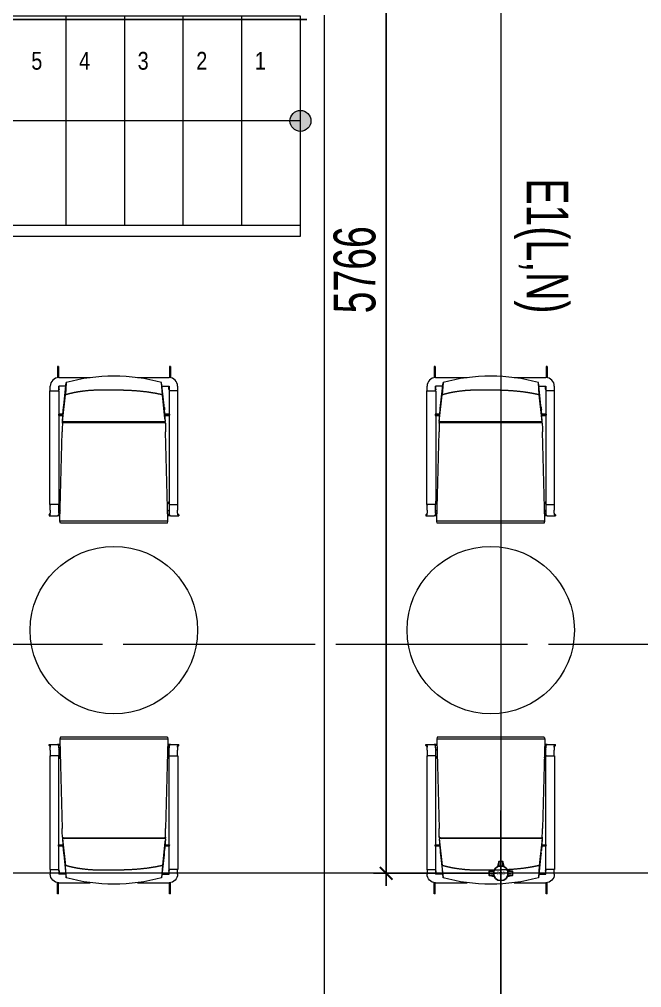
# Model space of a CAD drawing. Header units: millimetres. Extents: x -343543 to 400519, y -115663 to 104219.
# Drawn here: x -168481 to -165508, y 1360 to 5985 of the extents above; entities that cross this region are included whole.
import ezdxf
from ezdxf.xclip import XClip

# ---------------------------------------------------------------- set-up
doc = ezdxf.new("R2010")
doc.units = ezdxf.units.MM
doc.header["$XCLIPFRAME"] = 0
doc.linetypes.add('XREF MAT BANG TUONG XAY$0$CENTER', pattern=[50.8, 31.75, -6.35, 6.35, -6.35])
doc.layers.get('0').update_dxf_attribs({"color": 231, "lineweight": 0})
doc.layers.get('DefPoints').update_dxf_attribs({"color": 191})
for name, color, linetype, lineweight in [('A-PATT', 252, 'Continuous', 9), ('A-SYMBOLS', 10, 'Continuous', 13), ('kata_dim', 231, 'Continuous', 0), ('SME-E-COND-LTG', 51, 'Continuous', 18), ('SME-E-LTG-TEXT', 53, 'Continuous', 18), ('TEXT DIEN', 3, 'Continuous', 18), ('XREF MAT BANG TUONG XAY$0$$1$A-TEXT', 8, 'Continuous', 25), ('XREF MAT BANG TUONG XAY$0$01.Xref _MB T1$0$A-FURN', 8, 'Continuous', 5), ('XREF MAT BANG TUONG XAY$0$01.Xref _MB T1$0$A-LITE', 8, 'Continuous', 9), ('XREF MAT BANG TUONG XAY$0$01.Xref _MB T1$0$A-PATT', 8, 'Continuous', 9), ('XREF MAT BANG TUONG XAY$0$A-GRID', 8, 'XREF MAT BANG TUONG XAY$0$CENTER', 15)]:
    doc.layers.add(name, color=color, linetype=linetype, lineweight=lineweight)
doc.layers.add('XREF MAT BANG TUONG XAY$0$A-FNSH', color=8, linetype='Continuous')
doc.layers.add('ống ghen', color=6, linetype='Continuous')
doc.styles.add('ROMANS1', font='vntimeh.shx', dxfattribs={"width": 0.8, "bigfont": 'bigfont.shx'})
doc.styles.add('SM-DIMTEXT', font='SME.shx', dxfattribs={"width": 0.7})
doc.styles.add('SME-TEXT', font='sme.shx', dxfattribs={"width": 0.7})
doc.styles.add('XREF MAT BANG TUONG XAY$0$Arial', font='arial.ttf', dxfattribs={"width": 0.8})
doc.dimstyles.new('SDIM-100', dxfattribs={"dimscale": 100, "dimtxt": 2, "dimasz": 0.6, "dimexe": 0.6, "dimexo": 0.2, "dimgap": 0.5, "dimtad": 1, "dimdec": 0, "dimzin": 12, "dimtxsty": 'SM-DIMTEXT', "dimblk": 'ARCHTICK', "dimblk1": 'ARCHTICK', "dimblk2": 'ARCHTICK', "dimcen": 0.12, "dimdle": 0.6, "dimclrd": 7, "dimclre": 8, "dimadec": 0, "dimazin": 3, "dimtfac": 2, "dimtix": 1, "dimtmove": 1, "dimatfit": 3, "dimfxl": 1, "dimtzin": 0, "dimarcsym": 1})

# ---------------------------------------------------------------- blocks, each defined once
blk = doc.blocks.new('XREF MAT BANG TUONG XAY$0$00.xref_IKIGAI_Truc')
at = {"layer": 'XREF MAT BANG TUONG XAY$0$A-GRID', "color": 8, "ltscale": 20}
blk.add_lwpolyline([(-2907.5, 3000), (42750, 3000)], dxfattribs=at)
blk = doc.blocks.new('XREF MAT BANG TUONG XAY$0$01.Xref _MB T1$0$TB T1')
at = {"layer": 'XREF MAT BANG TUONG XAY$0$01.Xref _MB T1$0$A-PATT'}
h = blk.add_hatch(color=8, dxfattribs=at)
h.dxf.hatch_style = 1
edge = h.paths.add_edge_path()
edge.add_arc((-15, -500), 50, 0, 360)
at = {"layer": 'XREF MAT BANG TUONG XAY$0$01.Xref _MB T1$0$A-FURN', "color": 8}
for points in [[(-15, -1000), (-15, 0), (-4215, 0)], [(-1135, -1000), (-1135, 0)], [(-855, -1000), (-855, 0)], [(-575, -1000), (-575, 0)], [(-295, -1000), (-295, 0)], [(-1667, -1050), (-15, -1050), (-15, -1000), (-1695, -1000)]]:
    blk.add_lwpolyline(points, dxfattribs=at)
at = {"layer": 'XREF MAT BANG TUONG XAY$0$01.Xref _MB T1$0$A-LITE', "color": 8, "ltscale": 20}
blk.add_lwpolyline([(-15, -500), (-1975, -500)], dxfattribs=at)
at = {"layer": 'XREF MAT BANG TUONG XAY$0$01.Xref _MB T1$0$A-PATT', "color": 8, "ltscale": 500}
blk.add_circle((-15, -500), 50, dxfattribs=at)
blk = doc.blocks.new('XREF MAT BANG TUONG XAY$0$xref_IKIGAI_Cot')
at = {"layer": 'XREF MAT BANG TUONG XAY$0$A-GRID', "color": 8, "ltscale": 20}
blk.add_lwpolyline([(-2907.5, 3000), (42750, 3000)], dxfattribs=at)
blk = doc.blocks.new('XREF MAT BANG NOI THAT$0$YLD.Studio-01-217')
at = {"color": 8}
for p, q in [((5.03, 94), (5.03, 94.07)), ((5.03, 94.07), (5.63, 94.07)), ((5.03, 94), (5.03, 87.31)), ((5.63, 94), (5.63, 94.07)), ((5.63, 94), (5.63, 87.36)), ((72.37, 94), (72.37, 94.07)), ((72.37, 94.07), (72.97, 94.07)), ((72.37, 94), (72.37, 87.36)), ((72.97, 94), (72.97, 94.07)), ((72.97, 94), (72.97, 87.31)), ((24.82, 87.37), (5.8, 87.37)), ((72.2, 87.37), (53.18, 87.37)), ((0.77, 82.34), (0.77, 79.62)), ((10.1, 82.34), (5.8, 82.34)), ((5.8, 82.34), (5.8, 79.62)), ((10.09, 82.32), (5.8, 82.32)), ((5.83, 82.32), (5.83, 80.21)), ((6.01, 80.36), (6.01, 82.32)), ((6.04, 80.36), (6.04, 82.32)), ((8.81, 70.6), (10.33, 84.45)), ((9.82, 77.04), (10.33, 84.45)), ((69.19, 70.6), (67.67, 84.45)), ((67.67, 84.45), (68.18, 77.04)), ((67.9, 82.34), (72.2, 82.34)), ((67.91, 82.32), (72.2, 82.32)), ((71.96, 80.36), (71.96, 82.32)), ((71.99, 80.36), (71.99, 82.32)), ((72.16, 80.21), (72.16, 82.32)), ((72.2, 79.62), (72.2, 82.34)), ((77.23, 79.62), (77.23, 82.34)), ((0.67, 11.15), (0.67, 79.55)), ((0.67, 79.55), (5.85, 79.55)), ((0.77, 79.6), (0.77, 79.62)), ((5.8, 79.6), (5.8, 79.62)), ((5.85, 79.55), (5.85, 11.15)), ((5.86, 80.17), (6, 80.08)), ((8.3, 62.92), (9.82, 77.04)), ((69.7, 62.92), (68.18, 77.04)), ((72, 80.08), (72.14, 80.17)), ((72.06, 79.53), (72.06, 11.15)), ((77.42, 79.53), (72.06, 79.53)), ((72.2, 79.6), (72.2, 79.62)), ((77.23, 79.6), (77.23, 79.62)), ((77.42, 11.15), (77.42, 79.53)), ((8.71, 69.67), (8.74, 69.89)), ((8.74, 69.89), (8.81, 70.6)), ((69.26, 69.89), (69.19, 70.6)), ((69.29, 69.67), (69.26, 69.89)), ((5.63, 65.39), (5.63, 64.78)), ((5.63, 65.39), (8.38, 65.39)), ((5.63, 64.7), (5.63, 64.78)), ((5.63, 64.78), (8.34, 64.78)), ((8.34, 64.7), (5.63, 64.7)), ((8.09, 61.03), (8.56, 68.04)), ((69.91, 61.03), (69.44, 68.04)), ((69.62, 65.39), (72.34, 65.39)), ((69.66, 64.78), (72.34, 64.78)), ((72.34, 64.7), (69.66, 64.7)), ((72.34, 65.39), (72.34, 64.78)), ((72.34, 64.78), (72.34, 64.7)), ((8.04, 59.96), (7.97, 56.88)), ((8.04, 59.96), (8.11, 61.02)), ((8.04, 59.96), (8.35, 59.96)), ((8.09, 61.03), (8.22, 62.23)), ((8.09, 61.03), (8.4, 61.01)), ((8.22, 62.23), (8.3, 62.92)), ((8.35, 59.96), (8.36, 60.42)), ((8.36, 60.42), (8.39, 60.86)), ((69.64, 60.42), (8.36, 60.42)), ((8.38, 60.86), (8.4, 61.01)), ((8.38, 60.86), (8.39, 61.01)), ((8.38, 60.86), (69.62, 60.86)), ((68.81, 61.31), (68.81, 61.31)), ((69.6, 61.01), (69.91, 61.03)), ((69.62, 60.86), (69.6, 61.01)), ((69.62, 60.86), (69.61, 61.01)), ((69.64, 60.42), (69.61, 60.86)), ((69.65, 59.96), (69.64, 60.42)), ((69.65, 59.96), (69.96, 59.96)), ((69.78, 62.23), (69.7, 62.92)), ((69.91, 61.03), (69.78, 62.23)), ((69.96, 59.96), (69.89, 61.02)), ((69.96, 59.96), (70.03, 56.88)), ((6.55, 1.54), (7.91, 54.75)), ((7.97, 56.88), (7.91, 54.75)), ((70.03, 56.88), (70.09, 54.75)), ((71.45, 1.54), (70.09, 54.75)), ((6.83, 12.52), (5.68, 11.15)), ((5.86, 12.93), (6, 13.02)), ((6.01, 11.55), (6.01, 12.74)), ((6.04, 11.57), (6.04, 12.74)), ((72.32, 11.15), (71.17, 12.52)), ((71.96, 11.57), (71.96, 12.74)), ((71.99, 11.55), (71.99, 12.74)), ((72, 13.02), (72.14, 12.93)), ((5.85, 11.15), (0.67, 11.15)), ((0.77, 11.1), (0.77, 7.66)), ((0.77, 5.95), (0.77, 7.66)), ((1.07, 11.15), (0.82, 11.15)), ((5.5, 11.15), (5.75, 11.15)), ((5.8, 11.1), (5.8, 7.66)), ((5.8, 6.97), (6.72, 7.9)), ((5.8, 6.89), (6.71, 7.81)), ((5.8, 7.66), (5.8, 5.97)), ((5.82, 5.82), (5.82, 5.81)), ((71.28, 7.9), (72.2, 6.97)), ((71.29, 7.81), (72.2, 6.89)), ((72.06, 11.15), (77.42, 11.15)), ((72.18, 5.81), (72.18, 5.82)), ((72.2, 7.66), (72.2, 11.1)), ((72.2, 5.97), (72.2, 7.66)), ((72.25, 11.15), (72.5, 11.15)), ((77.18, 11.15), (76.93, 11.15)), ((77.23, 7.66), (77.23, 11.1)), ((77.23, 7.66), (77.23, 5.95)), ((0.77, 5.79), (0, 5.02)), ((0.79, 5.21), (0, 4.42)), ((0, 5.02), (0, 4.42)), ((0.78, 5.22), (0.79, 5.21)), ((0.79, 5.21), (0.79, 5.21)), ((5.82, 5.21), (5.03, 4.42)), ((5.03, 4.42), (6.63, 4.42)), ((5.03, 4.33), (6.63, 4.33)), ((5.63, 5.02), (6.64, 5.02)), ((5.63, 5.02), (5.63, 5.02)), ((5.63, 5.02), (5.63, 5.02)), ((5.82, 5.81), (5.82, 5.81)), ((5.82, 5.81), (5.82, 5.21)), ((5.82, 5.22), (5.82, 5.21)), ((5.82, 5.21), (5.82, 5.21)), ((6.55, 1.21), (6.55, 1.54)), ((6.55, 1.21), (71.45, 1.21)), ((6.81, 0), (6.55, 1.21)), ((71.19, 0), (71.45, 1.21)), ((71.36, 5.02), (72.37, 5.02)), ((71.37, 4.42), (72.97, 4.42)), ((71.37, 4.33), (72.97, 4.33)), ((71.45, 1.21), (71.45, 1.54)), ((72.18, 5.81), (72.18, 5.21)), ((72.18, 5.21), (72.18, 5.22)), ((72.97, 4.42), (72.18, 5.21)), ((72.18, 5.21), (72.18, 5.21)), ((72.37, 5.02), (72.37, 5.02)), ((72.37, 5.02), (72.37, 5.02)), ((77.21, 5.21), (77.22, 5.22)), ((77.21, 5.21), (77.21, 5.21)), ((78, 4.42), (77.21, 5.21)), ((78, 5.02), (77.23, 5.79)), ((78, 5.02), (78, 4.42)), ((6.81, 0), (39, 0)), ((39, 0), (71.19, 0))]:
    blk.add_line(p, q, dxfattribs=at)
at = {"color": 8, "extrusion": (0, 0, -1)}
for centre, major_axis, ratio, start_param, end_param in [((5.8, 82.34), (5.03, 0), 0.999389, 3.141593, 4.712389), ((39.01, -4.38), (-100.64, 0.06), 0.920781, 1.281255, 1.570164), ((38.99, -4.38), (-100.64, -0.06), 0.920781, 1.571429, 1.860338), ((72.2, 82.34), (5.03, 0), 0.999389, 4.712388, 6.283185), ((72.3, 79.62), (-0.101, 0), 0.999389, 4.712389, 6.283185), ((72.3, 79.6), (-0.101, 0), 0.999389, 4.712389, 6.283185), ((77.13, 79.62), (0.101, 0), 0.999389, 0, 1.570796), ((77.13, 79.6), (0.101, 0), 0.999389, 6.283185, 7.853981), ((0.82, 11.1), (0.0503, 0), 0.999389, 3.141593, 4.71239), ((1.07, 11.2), (-0.0503, 0), 0.999389, 3.141593, 4.71239), ((5.75, 11.1), (-0.0503, 0), 0.999389, 1.570796, 3.141593), ((72.25, 11.1), (-0.0503, 0), 0.999389, 6.283185, 7.853982), ((72.5, 11.2), (0.0503, 0), 0.999389, 6.283185, 7.853982), ((76.93, 11.2), (-0.0503, 0), 0.999389, 4.712388, 6.283185), ((77.18, 11.1), (0.0503, 0), 0.999389, 4.712388, 6.283185), ((5.03, 5.02), (-5.03, 0), 0.017507, 6.283185, 6.300611), ((5.03, 4.42), (-5.03, 0), 0.017507, 4.712412, 6.283185), ((5.03, 4.42), (-5.03, 0), 0.017507, 0, 0.017426), ((72.97, 4.42), (-5.03, 0), 0.017507, 3.141593, 4.712464), ((72.97, 5.02), (-5.03, 0), 0.017507, 3.124268, 3.141593), ((72.97, 4.42), (-5.03, 0), 0.017507, 3.124268, 3.141593)]:
    blk.add_ellipse(centre, major_axis=major_axis, ratio=ratio, start_param=start_param, end_param=end_param, dxfattribs=at)
at = {"color": 8}
for points, degree, knots in [([(6.01, 80.36), (6.01, 80.35), (6.01, 80.35), (6.01, 80.33), (6.01, 80.33), (6.01, 80.32), (6.01, 80.31), (6.01, 80.3), (6.01, 80.29), (6.01, 80.28), (6.01, 80.27), (6.01, 80.26), (6.01, 80.25), (6.01, 80.25), (6.01, 80.24), (6.01, 80.23), (6.01, 80.22), (6.01, 80.21), (6.01, 80.2), (6.01, 80.2), (6, 80.19), (6, 80.18), (6, 80.17), (6, 80.17), (6, 80.16), (5.99, 80.15), (5.99, 80.14), (5.99, 80.14), (5.98, 80.13), (5.98, 80.12), (5.97, 80.12), (5.97, 80.11), (5.96, 80.11), (5.96, 80.11), (5.95, 80.1), (5.95, 80.1), (5.94, 80.09), (5.93, 80.09), (5.92, 80.09), (5.91, 80.08), (5.9, 80.08), (5.9, 80.08), (5.89, 80.08), (5.88, 80.08), (5.88, 80.07), (5.87, 80.07), (5.87, 80.07), (5.86, 80.07), (5.85, 80.07), (5.85, 80.07), (5.84, 80.07), (5.83, 80.07), (5.83, 80.07), (5.82, 80.07), (5.82, 80.07), (5.81, 80.07), (5.8, 80.07), (5.8, 80.07)], 3, [0, 0, 0, 0, 0.11689, 0.233409, 0.312095, 0.409065, 0.503979, 0.596879, 0.687638, 0.77928, 0.868407, 0.955167, 1.038789, 1.114733, 1.189461, 1.282462, 1.370109, 1.451685, 1.531663, 1.611071, 1.68835, 1.759104, 1.833062, 1.910679, 1.990103, 2.069024, 2.147732, 2.225739, 2.303335, 2.381652, 2.459562, 2.540136, 2.601921, 2.641909, 2.719639, 2.792453, 2.866123, 2.944924, 3.043467, 3.141545, 3.240707, 3.32258, 3.387247, 3.44975, 3.512124, 3.573035, 3.6337, 3.695192, 3.757868, 3.8333, 3.898562, 3.946845, 3.99622, 4.04655, 4.109222, 4.193586, 4.277069, 4.277069, 4.277069, 4.277069]), ([(5.86, 80.22), (5.86, 80.22), (5.85, 80.22), (5.83, 80.22), (5.82, 80.22), (5.8, 80.22), (5.8, 80.22), (5.8, 80.22), (5.8, 80.22)], 5, [0, 0, 0, 0, 0, 0, 2.145056, 2.145056, 2.145056, 2.153698, 2.153698, 2.153698, 2.153698, 2.153698, 2.153698]), ([(5.86, 80.17), (5.86, 80.17), (5.85, 80.17), (5.85, 80.17), (5.84, 80.17), (5.83, 80.18), (5.82, 80.18), (5.81, 80.18), (5.8, 80.18)], 5, [0, 0, 0, 0, 0, 0, 0.547197, 0.547197, 0.547197, 1.448788, 1.448788, 1.448788, 1.448788, 1.448788, 1.448788]), ([(5.87, 80.08), (5.87, 80.08), (5.87, 80.08), (5.87, 80.08), (5.86, 80.08), (5.86, 80.08), (5.85, 80.08), (5.84, 80.07), (5.83, 80.07), (5.82, 80.07), (5.81, 80.07), (5.8, 80.07)], 5, [0, 0, 0, 0, 0, 0, 0.508417, 0.508417, 0.508417, 1.033284, 1.033284, 1.033284, 1.706158, 1.706158, 1.706158, 1.706158, 1.706158, 1.706158]), ([(5.87, 80.08), (5.86, 80.1), (5.85, 80.11), (5.84, 80.13), (5.83, 80.14), (5.81, 80.16), (5.81, 80.16), (5.81, 80.17), (5.81, 80.17), (5.81, 80.17), (5.81, 80.17), (5.81, 80.17)], 5, [11.334544, 11.334544, 11.334544, 11.334544, 11.334544, 11.334544, 26.991063, 26.991063, 26.991063, 28.593175, 28.593175, 28.593175, 29.023719, 29.023719, 29.023719, 29.023719, 29.023719, 29.023719]), ([(6, 80.21), (5.97, 80.21), (5.95, 80.21), (5.92, 80.21), (5.9, 80.22), (5.87, 80.22), (5.87, 80.22), (5.86, 80.22), (5.86, 80.22), (5.86, 80.22), (5.86, 80.22), (5.86, 80.22)], 5, [11.334544, 11.334544, 11.334544, 11.334544, 11.334544, 11.334544, 26.991063, 26.991063, 26.991063, 28.593175, 28.593175, 28.593175, 29.023719, 29.023719, 29.023719, 29.023719, 29.023719, 29.023719]), ([(6.01, 80.36), (6.01, 80.35), (6.01, 80.34), (6.01, 80.33), (6.01, 80.31), (6.01, 80.29), (6.01, 80.28), (6.01, 80.26), (6.01, 80.24), (6.01, 80.24), (6, 80.22), (6, 80.21), (6, 80.21), (6, 80.21), (6, 80.21)], 5, [0, 0, 0, 0, 0, 0, 0.542954, 0.542954, 0.542954, 1.408857, 1.408857, 1.408857, 1.987463, 1.987463, 1.987463, 2.792709, 2.792709, 2.792709, 2.792709, 2.792709, 2.792709]), ([(9.82, 77.04), (12.65, 77.69), (15.49, 78.23), (18.33, 78.67), (24.32, 79.36), (30.34, 79.69), (33.5, 79.78), (39.48, 79.92), (45.46, 79.94), (48.26, 79.92), (53.97, 79.7), (59.63, 79), (62.49, 78.5), (65.34, 77.85), (68.18, 77.04)], 5, [0, 0, 0, 0, 0, 0, 143.030883, 143.030883, 143.030883, 300.119513, 300.119513, 300.119513, 439.47879, 439.47879, 439.47879, 584.087653, 584.087653, 584.087653, 584.087653, 584.087653, 584.087653]), ([(72, 80.21), (72, 80.21), (72, 80.21), (72, 80.21), (72, 80.22), (72, 80.22), (72, 80.23), (71.99, 80.24), (71.99, 80.26), (71.99, 80.27), (71.99, 80.29), (71.99, 80.31), (71.99, 80.32), (71.99, 80.33), (71.99, 80.35), (71.99, 80.35), (71.99, 80.35), (71.99, 80.36)], 5, [0, 0, 0, 0, 0, 0, 0.536911, 0.536911, 0.536911, 1.088754, 1.088754, 1.088754, 1.960241, 1.960241, 1.960241, 2.533438, 2.533438, 2.533438, 2.792479, 2.792479, 2.792479, 2.792479, 2.792479, 2.792479]), ([(71.99, 80.36), (71.99, 80.35), (71.99, 80.35), (71.99, 80.33), (71.99, 80.32), (71.99, 80.32), (71.99, 80.31), (71.99, 80.3), (71.99, 80.29), (71.99, 80.28), (71.99, 80.27), (71.99, 80.26), (71.99, 80.25), (71.99, 80.24), (71.99, 80.24), (71.99, 80.23), (71.99, 80.22), (71.99, 80.21), (71.99, 80.2), (71.99, 80.2), (72, 80.19), (72, 80.18), (72, 80.18), (72, 80.17), (72, 80.16), (72, 80.16), (72.01, 80.15), (72.01, 80.14), (72.01, 80.14), (72.02, 80.13), (72.02, 80.13), (72.03, 80.12), (72.03, 80.12), (72.04, 80.11), (72.04, 80.11), (72.05, 80.1), (72.05, 80.1), (72.06, 80.09), (72.07, 80.09), (72.08, 80.08), (72.09, 80.08), (72.09, 80.08), (72.1, 80.08), (72.1, 80.08), (72.11, 80.08), (72.12, 80.08), (72.12, 80.07), (72.13, 80.07), (72.13, 80.07), (72.14, 80.07), (72.15, 80.07), (72.15, 80.07), (72.16, 80.07), (72.17, 80.07), (72.17, 80.07), (72.18, 80.07), (72.19, 80.07), (72.2, 80.07), (72.2, 80.07)], 3, [0, 0, 0, 0, 0.118575, 0.236568, 0.312938, 0.410491, 0.505804, 0.599127, 0.690371, 0.782411, 0.871975, 0.959156, 1.043994, 1.126599, 1.207363, 1.293546, 1.376205, 1.455832, 1.533951, 1.613121, 1.677681, 1.712548, 1.78403, 1.853619, 1.92614, 2.000996, 2.081456, 2.16069, 2.240225, 2.311815, 2.374583, 2.43713, 2.499591, 2.562227, 2.630148, 2.713105, 2.794534, 2.877109, 2.961639, 3.049065, 3.138304, 3.233148, 3.287982, 3.334241, 3.397902, 3.456961, 3.515158, 3.574289, 3.636452, 3.69898, 3.765217, 3.816921, 3.865538, 3.939618, 4.040082, 4.123824, 4.206307, 4.291108, 4.291108, 4.291108, 4.291108]), ([(72, 80.21), (72.03, 80.21), (72.05, 80.21), (72.08, 80.21), (72.1, 80.22), (72.13, 80.22), (72.13, 80.22), (72.14, 80.22), (72.14, 80.22), (72.14, 80.22), (72.14, 80.22), (72.14, 80.22)], 5, [11.334544, 11.334544, 11.334544, 11.334544, 11.334544, 11.334544, 26.991063, 26.991063, 26.991063, 28.593175, 28.593175, 28.593175, 29.023719, 29.023719, 29.023719, 29.023719, 29.023719, 29.023719]), ([(72.13, 80.08), (72.14, 80.1), (72.15, 80.11), (72.16, 80.13), (72.17, 80.14), (72.19, 80.16), (72.19, 80.16), (72.19, 80.17), (72.19, 80.17), (72.19, 80.17), (72.19, 80.17), (72.19, 80.17)], 5, [11.334544, 11.334544, 11.334544, 11.334544, 11.334544, 11.334544, 26.991063, 26.991063, 26.991063, 28.593175, 28.593175, 28.593175, 29.023719, 29.023719, 29.023719, 29.023719, 29.023719, 29.023719]), ([(72.2, 80.07), (72.19, 80.07), (72.19, 80.07), (72.18, 80.07), (72.17, 80.07), (72.16, 80.07), (72.16, 80.07), (72.14, 80.08), (72.13, 80.08), (72.13, 80.08), (72.13, 80.08), (72.13, 80.08)], 5, [0.924605, 0.924605, 0.924605, 0.924605, 0.924605, 0.924605, 1.331693, 1.331693, 1.331693, 1.881457, 1.881457, 1.881457, 2.645784, 2.645784, 2.645784, 2.645784, 2.645784, 2.645784]), ([(72.14, 80.22), (72.14, 80.22), (72.15, 80.22), (72.17, 80.22), (72.18, 80.22), (72.2, 80.22), (72.2, 80.22), (72.2, 80.22), (72.2, 80.22)], 5, [0, 0, 0, 0, 0, 0, 2.169157, 2.169157, 2.169157, 2.177999, 2.177999, 2.177999, 2.177999, 2.177999, 2.177999]), ([(72.14, 80.17), (72.14, 80.17), (72.15, 80.17), (72.15, 80.17), (72.16, 80.17), (72.17, 80.18), (72.18, 80.18), (72.19, 80.18), (72.2, 80.18)], 5, [0, 0, 0, 0, 0, 0, 0.553924, 0.553924, 0.553924, 1.466485, 1.466485, 1.466485, 1.466485, 1.466485, 1.466485]), ([(8.71, 69.67), (8.69, 69.52), (8.68, 69.32), (8.65, 69.1), (8.62, 68.76), (8.59, 68.39), (8.58, 68.28), (8.57, 68.16), (8.56, 68.04)], 5, [0, 0, 0, 0, 0, 0, 28.611401, 28.611401, 28.611401, 41.574373, 41.574373, 41.574373, 41.574373, 41.574373, 41.574373]), ([(69.44, 68.04), (69.42, 68.31), (69.39, 68.58), (69.37, 68.83), (69.34, 69.17), (69.31, 69.46), (69.3, 69.53), (69.3, 69.6), (69.29, 69.67)], 5, [0, 0, 0, 0, 0, 0, 29.660482, 29.660482, 29.660482, 41.636356, 41.636356, 41.636356, 41.636356, 41.636356, 41.636356]), ([(5.66, 12.92), (5.66, 12.92), (5.66, 12.92), (5.67, 12.92), (5.67, 12.92), (5.68, 12.92), (5.69, 12.92), (5.7, 12.92), (5.71, 12.92), (5.72, 12.92), (5.74, 12.92), (5.76, 12.92), (5.76, 12.92), (5.78, 12.92), (5.79, 12.92), (5.79, 12.92), (5.8, 12.93), (5.81, 12.93), (5.81, 12.93), (5.81, 12.93), (5.81, 12.93)], 5, [101.54699, 101.54699, 101.54699, 101.54699, 101.54699, 101.54699, 101.760588, 101.760588, 101.760588, 102.278567, 102.278567, 102.278567, 103.285538, 103.285538, 103.285538, 104.289953, 104.289953, 104.289953, 105.265877, 105.265877, 105.265877, 106.192097, 106.192097, 106.192097, 106.192097, 106.192097, 106.192097]), ([(5.66, 12.89), (5.69, 12.88), (5.71, 12.88), (5.74, 12.88), (5.79, 12.88), (5.83, 12.88), (5.84, 12.88), (5.85, 12.88), (5.86, 12.88)], 5, [0, 0, 0, 0, 0, 0, 2.619534, 2.619534, 2.619534, 5.038609, 5.038609, 5.038609, 5.038609, 5.038609, 5.038609]), ([(5.73, 13.03), (5.74, 13.03), (5.75, 13.03), (5.76, 13.03), (5.78, 13.03), (5.79, 13.03), (5.81, 13.03), (5.82, 13.03), (5.84, 13.02), (5.84, 13.02), (5.86, 13.02), (5.87, 13.02), (5.87, 13.02), (5.87, 13.02), (5.87, 13.02)], 5, [0, 0, 0, 0, 0, 0, 0.513089, 0.513089, 0.513089, 1.331697, 1.331697, 1.331697, 1.881463, 1.881463, 1.881463, 2.645793, 2.645793, 2.645793, 2.645793, 2.645793, 2.645793]), ([(5.81, 12.93), (5.81, 12.93), (5.81, 12.93), (5.81, 12.93), (5.81, 12.94), (5.82, 12.94), (5.82, 12.94), (5.83, 12.96), (5.84, 12.98), (5.85, 12.99), (5.86, 13), (5.87, 13.02)], 5, [24.815892, 24.815892, 24.815892, 24.815892, 24.815892, 24.815892, 25.657633, 25.657633, 25.657633, 28.556469, 28.556469, 28.556469, 42.485305, 42.485305, 42.485305, 42.485305, 42.485305, 42.485305]), ([(5.86, 12.88), (5.86, 12.88), (5.86, 12.88), (5.86, 12.88), (5.87, 12.88), (5.87, 12.88), (5.88, 12.88), (5.9, 12.88), (5.93, 12.89), (5.95, 12.89), (5.98, 12.89), (6, 12.89)], 5, [24.815892, 24.815892, 24.815892, 24.815892, 24.815892, 24.815892, 25.657633, 25.657633, 25.657633, 28.556469, 28.556469, 28.556469, 42.485305, 42.485305, 42.485305, 42.485305, 42.485305, 42.485305]), ([(6, 12.89), (6, 12.89), (6, 12.89), (6, 12.89), (6, 12.88), (6, 12.87), (6, 12.87), (6.01, 12.85), (6.01, 12.84), (6.01, 12.83), (6.01, 12.81), (6.01, 12.78), (6.01, 12.78), (6.01, 12.76), (6.01, 12.75), (6.01, 12.75), (6.01, 12.75), (6.01, 12.74)], 5, [0, 0, 0, 0, 0, 0, 0.536913, 0.536913, 0.536913, 1.088758, 1.088758, 1.088758, 1.960247, 1.960247, 1.960247, 2.533446, 2.533446, 2.533446, 2.792488, 2.792488, 2.792488, 2.792488, 2.792488, 2.792488]), ([(71.99, 12.74), (71.99, 12.75), (71.99, 12.76), (71.99, 12.76), (71.99, 12.79), (71.99, 12.81), (71.99, 12.82), (71.99, 12.84), (71.99, 12.85), (71.99, 12.86), (72, 12.87), (72, 12.88), (72, 12.89), (72, 12.89), (72, 12.89)], 5, [0, 0, 0, 0, 0, 0, 0.542956, 0.542956, 0.542956, 1.408861, 1.408861, 1.408861, 1.987468, 1.987468, 1.987468, 2.792718, 2.792718, 2.792718, 2.792718, 2.792718, 2.792718]), ([(72.14, 12.88), (72.14, 12.88), (72.14, 12.88), (72.14, 12.88), (72.13, 12.88), (72.13, 12.88), (72.12, 12.88), (72.09, 12.88), (72.07, 12.89), (72.05, 12.89), (72.02, 12.89), (72, 12.89)], 5, [24.815892, 24.815892, 24.815892, 24.815892, 24.815892, 24.815892, 25.657633, 25.657633, 25.657633, 28.556469, 28.556469, 28.556469, 42.485305, 42.485305, 42.485305, 42.485305, 42.485305, 42.485305]), ([(72.13, 13.02), (72.13, 13.02), (72.13, 13.02), (72.13, 13.02), (72.14, 13.02), (72.14, 13.02), (72.15, 13.02), (72.16, 13.02), (72.18, 13.03), (72.19, 13.03), (72.21, 13.03), (72.22, 13.03), (72.23, 13.03), (72.24, 13.03), (72.25, 13.03), (72.26, 13.03), (72.26, 13.03), (72.27, 13.03)], 5, [0, 0, 0, 0, 0, 0, 0.508419, 0.508419, 0.508419, 1.033287, 1.033287, 1.033287, 1.860457, 1.860457, 1.860457, 2.401806, 2.401806, 2.401806, 2.645745, 2.645745, 2.645745, 2.645745, 2.645745, 2.645745]), ([(72.19, 12.93), (72.19, 12.93), (72.19, 12.93), (72.19, 12.93), (72.19, 12.94), (72.18, 12.94), (72.18, 12.94), (72.17, 12.96), (72.16, 12.98), (72.15, 12.99), (72.14, 13), (72.13, 13.02)], 5, [24.815892, 24.815892, 24.815892, 24.815892, 24.815892, 24.815892, 25.657633, 25.657633, 25.657633, 28.556469, 28.556469, 28.556469, 42.485305, 42.485305, 42.485305, 42.485305, 42.485305, 42.485305]), ([(72.34, 12.89), (72.31, 12.88), (72.29, 12.88), (72.26, 12.88), (72.21, 12.88), (72.17, 12.88), (72.15, 12.88), (72.15, 12.88), (72.14, 12.88)], 5, [0, 0, 0, 0, 0, 0, 2.619409, 2.619409, 2.619409, 5.038475, 5.038475, 5.038475, 5.038475, 5.038475, 5.038475]), ([(72.34, 12.92), (72.34, 12.92), (72.34, 12.92), (72.33, 12.92), (72.33, 12.92), (72.32, 12.92), (72.31, 12.92), (72.3, 12.92), (72.29, 12.92), (72.28, 12.92), (72.26, 12.92), (72.24, 12.92), (72.24, 12.92), (72.22, 12.92), (72.21, 12.92), (72.21, 12.92), (72.2, 12.93), (72.19, 12.93), (72.19, 12.93), (72.19, 12.93), (72.19, 12.93)], 5, [101.546984, 101.546984, 101.546984, 101.546984, 101.546984, 101.546984, 101.760582, 101.760582, 101.760582, 102.278562, 102.278562, 102.278562, 103.285535, 103.285535, 103.285535, 104.289953, 104.289953, 104.289953, 105.265881, 105.265881, 105.265881, 106.192099, 106.192099, 106.192099, 106.192099, 106.192099, 106.192099]), ([(0.77, 5.95), (0.77, 5.8), (0.77, 5.66), (0.78, 5.53), (0.78, 5.36), (0.78, 5.26), (0.78, 5.23), (0.78, 5.22), (0.78, 5.22)], 5, [0, 0, 0, 0, 0, 0, 11.747537, 11.747537, 11.747537, 18.277887, 18.277887, 18.277887, 18.277887, 18.277887, 18.277887]), ([(5.82, 5.82), (5.81, 5.82), (5.81, 5.84), (5.81, 5.89), (5.81, 5.99), (5.8, 6.14), (5.8, 6.21), (5.8, 6.3), (5.8, 6.38)], 5, [0, 0, 0, 0, 0, 0, 9.615959, 9.615959, 9.615959, 17.747792, 17.747792, 17.747792, 17.747792, 17.747792, 17.747792]), ([(5.82, 5.22), (5.81, 5.22), (5.81, 5.23), (5.81, 5.26), (5.81, 5.37), (5.81, 5.54), (5.8, 5.67), (5.8, 5.81), (5.8, 5.96), (5.8, 5.97), (5.8, 5.97), (5.8, 5.97)], 5, [0, 0, 0, 0, 0, 0, 6.776554, 6.776554, 6.776554, 18.337778, 18.337778, 18.337778, 18.570187, 18.570187, 18.570187, 18.570187, 18.570187, 18.570187]), ([(72.2, 6.38), (72.2, 6.25), (72.2, 6.12), (72.19, 6.01), (72.19, 5.9), (72.19, 5.84), (72.19, 5.83), (72.19, 5.82), (72.18, 5.82)], 5, [0, 0, 0, 0, 0, 0, 12.839967, 12.839967, 12.839967, 17.733328, 17.733328, 17.733328, 17.733328, 17.733328, 17.733328]), ([(72.2, 5.97), (72.2, 5.82), (72.2, 5.67), (72.19, 5.54), (72.19, 5.37), (72.19, 5.26), (72.19, 5.23), (72.19, 5.22), (72.18, 5.22)], 5, [0, 0, 0, 0, 0, 0, 11.946445, 11.946445, 11.946445, 18.56747, 18.56747, 18.56747, 18.56747, 18.56747, 18.56747]), ([(77.22, 5.22), (77.22, 5.22), (77.22, 5.23), (77.22, 5.26), (77.22, 5.36), (77.23, 5.53), (77.23, 5.66), (77.23, 5.8), (77.23, 5.94), (77.23, 5.95), (77.23, 5.95), (77.23, 5.95)], 5, [0, 0, 0, 0, 0, 0, 6.682096, 6.682096, 6.682096, 18.055785, 18.055785, 18.055785, 18.280688, 18.280688, 18.280688, 18.280688, 18.280688, 18.280688])]:
    blk.add_open_spline(points, degree=degree, knots=knots, dxfattribs=at)
blk = doc.blocks.new('XREF MAT BANG NOI THAT')
at = {"color": 8}
for centre in [(13303.6, 3067.5), (15104.3, 3067.5)]:
    blk.add_circle(centre, 400, dxfattribs=at)
for p, xscale, yscale, zscale, rotation in [((13613.6, 3579), -7.950119377061841, 7.95011937706184, 7.95011937706184, 359.9956291346081), ((15414.3, 3579), -7.950119377061841, 7.95011937706184, 7.95011937706184, 359.9956291346081), ((13613.6, 2555.9), 7.950119377061839, 7.950119377061839, 7.950119377061839, 180.0043708653919), ((15414.3, 2555.9), 7.950119377061839, 7.950119377061839, 7.950119377061839, 180.0043708653919)]:
    blk.add_blockref('XREF MAT BANG NOI THAT$0$YLD.Studio-01-217', p, dxfattribs=dict(at, xscale=xscale, yscale=yscale, zscale=zscale, rotation=rotation))
blk = doc.blocks.new('01.Xref _MB T1')
at = {"layer": 'XREF MAT BANG TUONG XAY$0$01.Xref _MB T1$0$A-FURN', "color": 8}
blk.add_lwpolyline([(14308.62833, 6004.99908), (14308.62827, 0.00007)], dxfattribs=at)
at = {"layer": 'XREF MAT BANG TUONG XAY$0$A-FNSH', "color": 8}
blk.add_lwpolyline([(14224.99083, 5984.99999), (8959.99073, 5984.99999), (8959.99073, 5884.99999), (8620.00011, 5884.99999), (8620.00011, 1284.99999), (8379.99072, 1284.99999), (8379.99163, 2985.0003), (-15.0095, 2984.99996), (-14.99971, 4414.99998), (2365.00059, 4415.00002), (2365.00059, 4290.0096), (109.9906, 4290.00949), (109.9906, 3414.99997), (314.99999, 3414.99997), (315.00021, 3109.99998), (3934.98136, 3109.99998), (3934.97999, 9974.99976), (414.99995, 9975), (414.99995, 9785.00021), (109.99053, 9785.00021), (109.99128, 5504.99989)], dxfattribs=at)
at = {"color": 8}
for name, p in [('XREF MAT BANG TUONG XAY$0$00.xref_IKIGAI_Truc', (0.00011, 0)), ('XREF MAT BANG TUONG XAY$0$01.Xref _MB T1$0$TB T1', (14209.99083, 6000.00054))]:
    blk.add_blockref(name, p, dxfattribs=at)
ref = blk.add_blockref('XREF MAT BANG TUONG XAY$0$xref_IKIGAI_Cot', (-0.00927, -0.00001), dxfattribs=at)
XClip(ref).set_block_clipping_path([(-1610.3425959283, -2225.6693134198), (41829.1295208634, 21555.8819575264)])
at = {"layer": 'XREF MAT BANG TUONG XAY$0$$1$A-TEXT', "color": 8, "style": 'XREF MAT BANG TUONG XAY$0$Arial', "width": 0.8}
for s, p in [('5', (12908.67665, 5744.60749)), ('4', (13136.9701, 5744.60749)), ('3', (13416.9701, 5744.60749)), ('2', (13696.9701, 5744.60749)), ('1', (13976.9701, 5744.60749))]:
    blk.add_text(s, height=85, dxfattribs=at).set_placement(p)
at = {"layer": 'A-PATT', "color": 8}
blk.add_blockref('XREF MAT BANG NOI THAT', (0, 0), dxfattribs=at)
blk = doc.blocks.new('c3-20')
at = {"layer": 'ống ghen', "ltscale": 30}
for points in [[(5338959.8, -3869072.3), (5338964.6, -3869054)], [(5338989.3, -3869072.3), (5338984.6, -3869054)], [(5338942.8, -3869089.3), (5338924.6, -3869094)], [(5339006.3, -3869089.3), (5339024.6, -3869094)], [(5338942.8, -3869118.8), (5338924.6, -3869114)], [(5339006.3, -3869118.8), (5339024.6, -3869114)]]:
    blk.add_lwpolyline(points, dxfattribs=at)
for points in [[(5338984.6, -3869070.5), (5338984.6, -3869048), (5338964.6, -3869048), (5338964.6, -3869070.5)], [(5338975.1, -3869069), (5338975.1, -3869057), (5338974, -3869057), (5338974, -3869069)], [(5338941, -3869094), (5338918.6, -3869094), (5338918.6, -3869114), (5338941, -3869114)], [(5338939.6, -3869103.5), (5338927.5, -3869103.5), (5338927.5, -3869104.6), (5338939.6, -3869104.6)], [(5339008.1, -3869094), (5339030.6, -3869094), (5339030.6, -3869114), (5339008.1, -3869114)], [(5339009.6, -3869103.5), (5339021.6, -3869103.5), (5339021.6, -3869104.6), (5339009.6, -3869104.6)]]:
    blk.add_lwpolyline(points, close=True, dxfattribs=at)
blk.add_circle((5338974.6, -3869104), 35, dxfattribs=at)
at = {"layer": 'TEXT DIEN', "ltscale": 30, "style": 'ROMANS1'}
blk.add_text('D20', height=15, dxfattribs=at).set_placement((5338954.5, -3869111.3))
blk = doc.blocks.new('_ArchTick')
at = {"color": 0, "linetype": 'ByBlock', "const_width": 0.15}
blk.add_lwpolyline([(-0.5, -0.5), (0.5, 0.5)], dxfattribs=at)
blk = doc.blocks.new('*D409')
at = {"layer": 'DefPoints', "color": 0, "linetype": 'Continuous', "ltscale": 1000, "transparency": 16777216}
for p in [(-166180.6, 7671.8), (-166728.5, 1906.1), (-166180.6, 1906.1)]:
    blk.add_point(p, dxfattribs=at)
at = {"layer": 'kata_dim', "color": 7, "linetype": 'Continuous', "lineweight": -2, "ltscale": 1000, "transparency": 16777216}
blk.add_line((-166728.5, 7731.8), (-166728.5, 1846.1), dxfattribs=at)
at = {"layer": 'kata_dim', "color": 8, "linetype": 'Continuous', "lineweight": -2, "ltscale": 1000, "transparency": 16777216}
for p, q in [((-166200.6, 7671.8), (-166788.5, 7671.8)), ((-166200.6, 1906.1), (-166788.5, 1906.1))]:
    blk.add_line(p, q, dxfattribs=at)
at = {"layer": 'kata_dim', "color": 7, "linetype": 'Continuous', "lineweight": -2, "ltscale": 1000, "transparency": 16777216, "xscale": 60, "yscale": 60, "zscale": 60}
for p, rotation in [((-166728.5, 7671.8), 90), ((-166728.5, 1906.1), 270)]:
    blk.add_blockref('_ArchTick', p, dxfattribs=dict(at, rotation=rotation))
at = {"layer": 'kata_dim', "color": 0, "linetype": 'Continuous', "ltscale": 1000, "transparency": 16777216, "insert": (-166878.5, 4788.9), "char_height": 200, "attachment_point": 5, "rotation": 90, "style": 'SM-DIMTEXT'}
blk.add_mtext('5766', dxfattribs=at)
blk = doc.blocks.new('*D410')
at = {"layer": 'DefPoints', "color": 0, "linetype": 'Continuous', "ltscale": 1000, "transparency": 16777216}
for p in [(-166180.6, 2226.1), (-172717.9, 1959.4), (-166180.6, 964)]:
    blk.add_point(p, dxfattribs=at)
at = {"layer": 'kata_dim', "color": 8, "linetype": 'Continuous', "lineweight": -2, "ltscale": 1000, "transparency": 16777216}
for p, q in [((-166180.6, 2206.1), (-166180.6, 904)), ((-172717.9, 1939.4), (-172717.9, 904))]:
    blk.add_line(p, q, dxfattribs=at)
at = {"layer": 'kata_dim', "color": 7, "linetype": 'Continuous', "lineweight": -2, "ltscale": 1000, "transparency": 16777216}
blk.add_line((-172777.9, 964), (-166120.6, 964), dxfattribs=at)
at = {"layer": 'kata_dim', "color": 7, "linetype": 'Continuous', "lineweight": -2, "ltscale": 1000, "transparency": 16777216, "xscale": 60, "yscale": 60, "zscale": 60, "rotation": 180}
blk.add_blockref('_ArchTick', (-172717.9, 964), dxfattribs=at)
at = {"layer": 'kata_dim', "color": 7, "linetype": 'Continuous', "lineweight": -2, "ltscale": 1000, "transparency": 16777216, "xscale": 60, "yscale": 60, "zscale": 60}
blk.add_blockref('_ArchTick', (-166180.6, 964), dxfattribs=at)
at = {"layer": 'kata_dim', "color": 0, "linetype": 'Continuous', "ltscale": 1000, "transparency": 16777216, "insert": (-169449.3, 1114), "char_height": 200, "attachment_point": 5, "style": 'SM-DIMTEXT'}
blk.add_mtext('6537', dxfattribs=at)
blk = doc.blocks.new('*D411')
at = {"layer": 'DefPoints', "color": 0, "linetype": 'Continuous', "ltscale": 1000, "transparency": 16777216}
for p in [(-166180.6, 2226.1), (-165188.1, 2079.6), (-165188.1, 964)]:
    blk.add_point(p, dxfattribs=at)
at = {"layer": 'kata_dim', "color": 8, "linetype": 'Continuous', "lineweight": -2, "ltscale": 1000, "transparency": 16777216}
for p, q in [((-166180.6, 2206.1), (-166180.6, 904)), ((-165188.1, 2059.6), (-165188.1, 904))]:
    blk.add_line(p, q, dxfattribs=at)
at = {"layer": 'kata_dim', "color": 7, "linetype": 'Continuous', "lineweight": -2, "ltscale": 1000, "transparency": 16777216}
blk.add_line((-166240.6, 964), (-165128.1, 964), dxfattribs=at)
at = {"layer": 'kata_dim', "color": 7, "linetype": 'Continuous', "lineweight": -2, "ltscale": 1000, "transparency": 16777216, "xscale": 60, "yscale": 60, "zscale": 60, "rotation": 180}
blk.add_blockref('_ArchTick', (-166180.6, 964), dxfattribs=at)
at = {"layer": 'kata_dim', "color": 7, "linetype": 'Continuous', "lineweight": -2, "ltscale": 1000, "transparency": 16777216, "xscale": 60, "yscale": 60, "zscale": 60}
blk.add_blockref('_ArchTick', (-165188.1, 964), dxfattribs=at)
at = {"layer": 'kata_dim', "color": 0, "linetype": 'Continuous', "ltscale": 1000, "transparency": 16777216, "insert": (-165684.3, 1114), "char_height": 200, "attachment_point": 5, "style": 'SM-DIMTEXT'}
blk.add_mtext('993', dxfattribs=at)

msp = doc.modelspace()

# ---------------------------------------------------------------- block references
at = {"layer": 'A-SYMBOLS'}
msp.add_blockref('01.Xref _MB T1', (-181333.1, 0), dxfattribs=at)

# ---------------------------------------------------------------- next in the draw order: linework, layer by layer
at = {"layer": 'SME-E-COND-LTG', "color": 1, "linetype": 'Continuous', "ltscale": 1000}
for p, q in [((-166180.6, 7873.9), (-166180.6, 1906.1)), ((-149965.5, 1906.1), (-172528.9, 1906.1))]:
    msp.add_line(p, q, dxfattribs=at)

# ---------------------------------------------------------------- next in the draw order: block references
at = {"layer": 'TEXT DIEN', "ltscale": 30, "rotation": 8.197548524005355e-10}
msp.add_blockref('c3-20', (-5505155.1, 3871010.1), dxfattribs=at)

# ---------------------------------------------------------------- next in the draw order: texts
at = {"layer": 'SME-E-LTG-TEXT', "style": 'SME-TEXT', "width": 0.7}
msp.add_text('E1(L,N)', height=200, rotation=270, dxfattribs=at).set_placement((-166057.3, 5225.3))

# ---------------------------------------------------------------- next in the draw order: dimensions: what is measured, and where the dimension line sits
at = {"layer": 'kata_dim', "linetype": 'Continuous', "ltscale": 1000}
dim = msp.add_linear_dim(base=(-166728.5, 1906.1), p1=(-166180.6, 7671.8), p2=(-166180.6, 1906.1), angle=90, dimstyle='SDIM-100', dxfattribs=at)
dim.commit()
dim.dimension.update_dxf_attribs({"geometry": '*D409', "text_midpoint": (-166878.5, 4788.9)})
for base, p1, p2, picture, middle in [((-166180.6, 964), (-172717.9, 1959.4), (-166180.6, 2226.1), '*D410', (-169449.3, 1114)), ((-165188.0666, 963.9558), (-166180.5755, 2226.0818), (-165188.0666, 2079.5847), '*D411', (-165684.321, 1113.9558))]:
    dim = msp.add_linear_dim(base=base, p1=p1, p2=p2, dimstyle='SDIM-100', dxfattribs=at)
    dim.commit()
    dim.dimension.update_dxf_attribs({"geometry": picture, "text_midpoint": middle})

doc.saveas('drawing.dxf')
